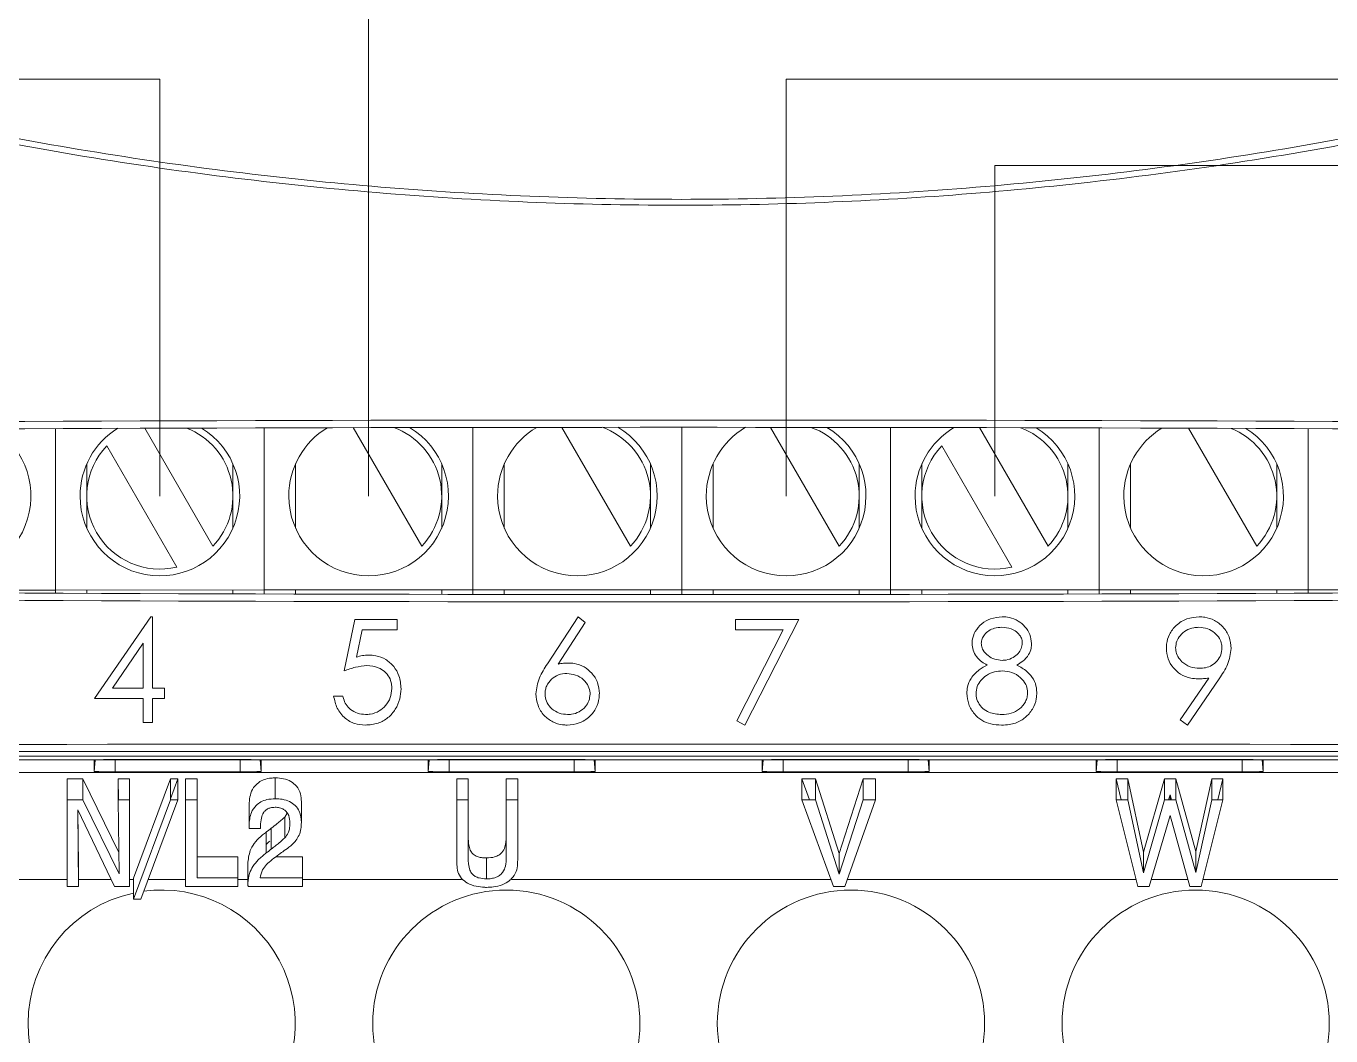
# Model space of a CAD drawing. Header units: millimetres. Extents: x 32696 to 36207, y 16706 to 17911.
# Drawn here: x 35826.3 to 35901.9, y 17372.9 to 17431.5 of the extents above; entities that cross this region are included whole.
import ezdxf

# ---------------------------------------------------------------- set-up
doc = ezdxf.new("R2010")
doc.units = ezdxf.units.MM
doc.header["$LTSCALE"] = 0.1
doc.layers.get('0').update_dxf_attribs({"lineweight": 20})
for name, color, linetype, lineweight in [('ALIMENTAÇÃO', 1, 'Continuous', 25), ('ANALOG', 6, 'Continuous', 25), ('COMANDOS', 5, 'Continuous', 25), ('POTENCIA', 2, 'Continuous', 25)]:
    doc.layers.add(name, color=color, linetype=linetype, lineweight=lineweight)

# ---------------------------------------------------------------- blocks, each defined once
blk = doc.blocks.new('CFW-10')
at = {"lineweight": 9}
for p, q in [((37274.565, 17419.937), (37274.565, 17418.003)), ((37275.634, 17419.941), (37276.451, 17418.527)), ((37277.065, 17419.946), (37277.065, 17418.004)), ((37278.13, 17419.949), (37278.951, 17418.528)), ((37279.565, 17419.951), (37279.565, 17418.004)), ((37280.628, 17419.952), (37281.451, 17418.528)), ((37282.065, 17419.953), (37282.065, 17418.004)), ((37283.128, 17419.952), (37283.951, 17418.528)), ((37284.565, 17419.951), (37284.565, 17418.004)), ((37285.63, 17419.949), (37286.451, 17418.528)), ((37287.065, 17419.946), (37287.065, 17418.004)), ((37288.134, 17419.942), (37288.951, 17418.528)), ((37289.565, 17419.937), (37289.565, 17418.004)), ((37276.018, 17418.277), (37275.179, 17419.73)), ((37286.018, 17418.278), (37285.179, 17419.73)), ((37274.94, 17418.743), (37274.94, 17419.514)), ((37276.69, 17419.514), (37276.69, 17418.744)), ((37277.44, 17418.744), (37277.44, 17419.514)), ((37279.19, 17419.514), (37279.19, 17418.744)), ((37279.94, 17418.744), (37279.94, 17419.514)), ((37281.69, 17419.514), (37281.69, 17418.744)), ((37282.44, 17418.744), (37282.44, 17419.514)), ((37284.19, 17419.514), (37284.19, 17418.744)), ((37284.94, 17418.744), (37284.94, 17419.514)), ((37286.69, 17419.514), (37286.69, 17418.744)), ((37287.44, 17418.744), (37287.44, 17419.514)), ((37289.19, 17419.515), (37289.19, 17418.744)), ((37274.565, 17418.003), (37272.065, 17418.003)), ((37277.065, 17418.004), (37274.565, 17418.003)), ((37274.565, 17417.964), (37274.565, 17418.003)), ((37274.94, 17417.963), (37274.94, 17418.003)), ((37276.69, 17418.004), (37276.69, 17417.957)), ((37279.565, 17418.004), (37277.065, 17418.004)), ((37277.065, 17417.956), (37277.065, 17418.004)), ((37277.44, 17417.955), (37277.44, 17418.004)), ((37279.19, 17418.004), (37279.19, 17417.951)), ((37279.565, 17417.951), (37279.565, 17418.004)), ((37282.065, 17418.004), (37279.565, 17418.004)), ((37279.94, 17417.95), (37279.94, 17418.004)), ((37281.69, 17418.004), (37281.69, 17417.949)), ((37282.065, 17417.949), (37282.065, 17418.004)), ((37284.565, 17418.004), (37282.065, 17418.004)), ((37282.44, 17417.949), (37282.44, 17418.004)), ((37284.19, 17418.004), (37284.19, 17417.95)), ((37284.565, 17417.951), (37284.565, 17418.004)), ((37287.065, 17418.004), (37284.565, 17418.004)), ((37284.94, 17417.951), (37284.94, 17418.004)), ((37286.69, 17418.004), (37286.69, 17417.955)), ((37287.065, 17417.956), (37287.065, 17418.004)), ((37289.565, 17418.004), (37287.065, 17418.004)), ((37287.44, 17417.957), (37287.44, 17418.004)), ((37289.19, 17418.004), (37289.19, 17417.963)), ((37292.065, 17418.005), (37289.565, 17418.004)), ((37289.565, 17417.965), (37289.565, 17418.004)), ((37275.705, 17417.682), (37275.031, 17416.701)), ((37275.727, 17417.682), (37275.705, 17417.682)), ((37275.705, 17417.682), (37275.727, 17417.682)), ((37275.727, 17416.827), (37275.727, 17417.682)), ((37280.824, 17417.682), (37280.456, 17417.119)), ((37280.91, 17417.615), (37280.824, 17417.682)), ((37278.149, 17417.651), (37278.023, 17417.033)), ((37278.656, 17417.651), (37278.149, 17417.651)), ((37278.169, 17417.199), (37278.236, 17417.524)), ((37278.236, 17417.524), (37278.656, 17417.524)), ((37278.656, 17417.524), (37278.656, 17417.651)), ((37280.583, 17417.116), (37280.91, 17417.615)), ((37283.468, 17417.651), (37282.708, 17417.651)), ((37282.708, 17417.651), (37282.708, 17417.524)), ((37282.708, 17417.524), (37283.28, 17417.524)), ((37283.28, 17417.524), (37282.723, 17416.437)), ((37282.819, 17416.384), (37283.468, 17417.651)), ((37275.248, 17416.827), (37275.616, 17417.364)), ((37275.616, 17417.364), (37275.616, 17416.827)), ((37288.377, 17416.948), (37288.033, 17416.446)), ((37288.122, 17416.384), (37288.502, 17416.94)), ((37275.616, 17416.827), (37275.248, 17416.827)), ((37275.87, 17416.827), (37275.727, 17416.827)), ((37275.87, 17416.701), (37275.87, 17416.827)), ((37275.031, 17416.701), (37275.616, 17416.701)), ((37275.616, 17416.701), (37275.616, 17416.416)), ((37275.727, 17416.416), (37275.727, 17416.701)), ((37275.727, 17416.701), (37275.87, 17416.701)), ((37278.007, 17416.732), (37277.896, 17416.732)), ((37282.723, 17416.437), (37282.819, 17416.384)), ((37288.033, 17416.446), (37288.122, 17416.384)), ((37275.616, 17416.416), (37275.727, 17416.416)), ((37296.528, 17416.067), (37267.528, 17416.067)), ((37267.528, 17416.013), (37296.528, 17416.013)), ((37275.028, 17415.966), (37275.028, 17415.829)), ((37275.039, 17415.965), (37275.028, 17415.829)), ((37276.778, 17415.971), (37275.278, 17415.971)), ((37275.278, 17415.971), (37275.278, 17415.824)), ((37276.778, 17415.971), (37276.778, 17415.824)), ((37277.016, 17415.967), (37277.028, 17415.829)), ((37277.028, 17415.829), (37277.028, 17415.966)), ((37279.028, 17415.966), (37279.028, 17415.829)), ((37279.039, 17415.965), (37279.028, 17415.829)), ((37280.778, 17415.971), (37279.278, 17415.971)), ((37279.278, 17415.971), (37279.278, 17415.824)), ((37280.778, 17415.971), (37280.778, 17415.824)), ((37281.016, 17415.967), (37281.028, 17415.829)), ((37281.028, 17415.829), (37281.028, 17415.966)), ((37283.028, 17415.966), (37283.028, 17415.829)), ((37283.039, 17415.965), (37283.028, 17415.829)), ((37284.778, 17415.971), (37283.278, 17415.971)), ((37283.278, 17415.971), (37283.278, 17415.824)), ((37284.778, 17415.971), (37284.778, 17415.824)), ((37285.016, 17415.967), (37285.028, 17415.829)), ((37285.028, 17415.829), (37285.028, 17415.966)), ((37287.028, 17415.966), (37287.028, 17415.829)), ((37287.039, 17415.965), (37287.028, 17415.829)), ((37288.778, 17415.971), (37287.278, 17415.971)), ((37287.278, 17415.971), (37287.278, 17415.824)), ((37288.778, 17415.971), (37288.778, 17415.824)), ((37289.016, 17415.967), (37289.028, 17415.829)), ((37289.028, 17415.829), (37289.028, 17415.966)), ((37264.213, 17415.816), (37299.842, 17415.816)), ((37275.278, 17415.824), (37276.778, 17415.824)), ((37279.278, 17415.824), (37280.778, 17415.824)), ((37283.278, 17415.824), (37284.778, 17415.824)), ((37287.278, 17415.824), (37288.778, 17415.824)), ((37274.705, 17415.739), (37274.894, 17415.739)), ((37274.705, 17415.489), (37274.705, 17415.739)), ((37274.894, 17415.739), (37275.324, 17414.858)), ((37274.894, 17415.489), (37274.894, 17415.739)), ((37275.319, 17415.489), (37275.315, 17415.739)), ((37275.315, 17415.739), (37275.452, 17415.739)), ((37275.315, 17415.489), (37275.315, 17415.739)), ((37275.452, 17415.489), (37275.452, 17415.739)), ((37275.498, 17414.549), (37275.941, 17415.739)), ((37276.031, 17415.739), (37275.941, 17415.499)), ((37275.941, 17415.739), (37276.031, 17415.739)), ((37275.941, 17415.489), (37275.941, 17415.739)), ((37276.031, 17415.489), (37276.031, 17415.739)), ((37276.123, 17415.739), (37276.26, 17415.739)), ((37276.123, 17415.489), (37276.123, 17415.739)), ((37276.26, 17415.489), (37276.26, 17415.739)), ((37277.197, 17415.502), (37277.197, 17415.752)), ((37279.37, 17415.739), (37279.507, 17415.739)), ((37279.37, 17415.489), (37279.37, 17415.739)), ((37279.507, 17415.489), (37279.507, 17415.739)), ((37279.964, 17415.739), (37280.101, 17415.739)), ((37279.964, 17415.489), (37279.964, 17415.739)), ((37280.101, 17415.489), (37280.101, 17415.739)), ((37283.593, 17415.489), (37283.501, 17415.739)), ((37283.501, 17415.739), (37283.667, 17415.739)), ((37283.501, 17415.489), (37283.501, 17415.739)), ((37283.667, 17415.739), (37283.95, 17414.846)), ((37283.667, 17415.489), (37283.667, 17415.739)), ((37283.95, 17414.846), (37284.237, 17415.739)), ((37284.237, 17415.739), (37284.385, 17415.739)), ((37284.237, 17415.489), (37284.237, 17415.739)), ((37284.385, 17415.489), (37284.385, 17415.739)), ((37287.328, 17415.489), (37287.266, 17415.739)), ((37287.266, 17415.739), (37287.408, 17415.739)), ((37287.266, 17415.489), (37287.266, 17415.739)), ((37287.408, 17415.739), (37287.593, 17414.863)), ((37287.408, 17415.489), (37287.408, 17415.739)), ((37287.593, 17414.863), (37287.845, 17415.739)), ((37287.845, 17415.739), (37287.982, 17415.739)), ((37287.845, 17415.489), (37287.845, 17415.739)), ((37287.982, 17415.739), (37288.222, 17414.869)), ((37287.982, 17415.489), (37287.982, 17415.739)), ((37288.222, 17414.869), (37288.413, 17415.739)), ((37288.413, 17415.739), (37288.546, 17415.739)), ((37288.413, 17415.489), (37288.413, 17415.739)), ((37288.546, 17415.739), (37288.484, 17415.489)), ((37288.546, 17415.489), (37288.546, 17415.739)), ((37274.894, 17415.489), (37274.705, 17415.489)), ((37274.705, 17415.489), (37274.705, 17414.452)), ((37275.328, 17414.6), (37274.894, 17415.489)), ((37275.315, 17415.489), (37275.328, 17414.6)), ((37275.452, 17415.489), (37275.315, 17415.489)), ((37275.452, 17414.452), (37275.452, 17415.489)), ((37275.941, 17415.489), (37275.498, 17414.299)), ((37275.586, 17414.299), (37276.031, 17415.489)), ((37276.031, 17415.489), (37275.941, 17415.489)), ((37276.123, 17415.489), (37276.123, 17414.452)), ((37276.26, 17415.489), (37276.123, 17415.489)), ((37276.26, 17414.555), (37276.26, 17415.489)), ((37279.507, 17415.489), (37279.37, 17415.489)), ((37279.37, 17415.489), (37279.37, 17414.819)), ((37279.507, 17414.799), (37279.507, 17415.489)), ((37279.964, 17415.489), (37279.964, 17414.799)), ((37280.101, 17415.489), (37279.964, 17415.489)), ((37280.101, 17414.819), (37280.101, 17415.489)), ((37283.501, 17415.489), (37283.882, 17414.452)), ((37283.667, 17415.489), (37283.501, 17415.489)), ((37283.95, 17414.596), (37283.667, 17415.489)), ((37284.237, 17415.489), (37283.95, 17414.596)), ((37284.019, 17414.452), (37284.385, 17415.489)), ((37284.385, 17415.489), (37284.237, 17415.489)), ((37287.266, 17415.489), (37287.525, 17414.452)), ((37287.408, 17415.489), (37287.266, 17415.489)), ((37287.593, 17414.613), (37287.408, 17415.489)), ((37287.845, 17415.489), (37287.593, 17414.613)), ((37287.982, 17415.489), (37287.845, 17415.489)), ((37287.912, 17415.549), (37287.895, 17415.489)), ((37287.929, 17415.489), (37287.912, 17415.549)), ((37287.912, 17415.489), (37287.912, 17415.549)), ((37288.222, 17414.619), (37287.982, 17415.489)), ((37288.413, 17415.489), (37288.222, 17414.619)), ((37288.287, 17414.452), (37288.546, 17415.489)), ((37288.546, 17415.489), (37288.413, 17415.489)), ((37274.842, 17414.452), (37274.831, 17415.368)), ((37274.831, 17415.368), (37275.271, 17414.452)), ((37274.834, 17415.361), (37274.842, 17414.702)), ((37276.883, 17415.181), (37276.883, 17415.431)), ((37277.51, 17415.217), (37277.51, 17415.467)), ((37277.31, 17415.282), (37277.341, 17415.329)), ((37277.31, 17415.032), (37277.31, 17415.282)), ((37287.662, 17414.452), (37287.912, 17415.299)), ((37287.912, 17415.299), (37288.15, 17414.452)), ((37276.885, 17415.144), (37277.022, 17415.144)), ((37277.09, 17414.852), (37277.09, 17415.102)), ((37277.148, 17414.898), (37277.148, 17415.148)), ((37287.593, 17414.613), (37287.593, 17414.863)), ((37288.222, 17414.619), (37288.222, 17414.869)), ((37276.26, 17414.805), (37276.748, 17414.805)), ((37276.748, 17414.555), (37276.748, 17414.805)), ((37276.87, 17414.491), (37276.87, 17414.741)), ((37277.202, 17414.805), (37277.525, 17414.805)), ((37277.525, 17414.555), (37277.525, 17414.805)), ((37279.727, 17414.542), (37279.727, 17414.792)), ((37283.95, 17414.596), (37283.95, 17414.846)), ((37274.842, 17414.452), (37274.842, 17414.702)), ((37275.498, 17414.299), (37275.498, 17414.549)), ((37276.748, 17414.555), (37276.26, 17414.555)), ((37276.748, 17414.452), (37276.748, 17414.555)), ((37277.525, 17414.555), (37277.015, 17414.555)), ((37277.525, 17414.452), (37277.525, 17414.555)), ((37274.705, 17414.534), (37273.059, 17414.534)), ((37274.705, 17414.452), (37274.842, 17414.452)), ((37275.232, 17414.534), (37274.842, 17414.534)), ((37275.271, 17414.452), (37275.452, 17414.452)), ((37275.498, 17414.534), (37275.452, 17414.534)), ((37276.123, 17414.534), (37275.674, 17414.534)), ((37276.123, 17414.452), (37276.748, 17414.452)), ((37276.87, 17414.534), (37276.748, 17414.534)), ((37276.872, 17414.452), (37277.525, 17414.452)), ((37279.426, 17414.534), (37277.525, 17414.534)), ((37283.852, 17414.534), (37280.026, 17414.534)), ((37283.882, 17414.452), (37284.019, 17414.452)), ((37287.505, 17414.534), (37284.048, 17414.534)), ((37287.525, 17414.452), (37287.662, 17414.452)), ((37288.127, 17414.534), (37287.687, 17414.534)), ((37288.15, 17414.452), (37288.287, 17414.452)), ((37291.534, 17414.534), (37288.308, 17414.534)), ((37275.498, 17414.299), (37275.586, 17414.299))]:
    blk.add_line(p, q, dxfattribs=at)
for centre in [(37279.964, 17412.808), (37284.091, 17412.808), (37288.219, 17412.808)]:
    blk.add_circle(centre, 1.6, dxfattribs=at)
for centre, radius, start, end in [((37273.315, 17419.128), 0.956, 180.0039, 57.4396), ((37275.815, 17419.129), 0.956, 180.0039, 58.5034), ((37275.815, 17419.129), 0.956, 121.8915, 180.0039), ((37275.815, 17419.129), 0.875, 316.6055, 68.5815), ((37278.315, 17419.129), 0.956, 180.0039, 59.1979), ((37278.315, 17419.129), 0.956, 121.0379, 180.0039), ((37278.315, 17419.129), 0.875, 316.6055, 69.728), ((37280.815, 17419.129), 0.956, 180.0039, 59.4988), ((37280.815, 17419.129), 0.956, 120.5782, 180.0039), ((37280.815, 17419.129), 0.875, 316.6055, 70.267), ((37283.315, 17419.129), 0.956, 120.5251, 180.0039), ((37283.315, 17419.129), 0.956, 180.0039, 59.3931), ((37283.315, 17419.129), 0.875, 316.6055, 70.1444), ((37285.815, 17419.129), 0.956, 120.8778, 180.0039), ((37285.815, 17419.129), 0.956, 180.0039, 58.8816), ((37285.815, 17419.129), 0.875, 316.6055, 69.3642), ((37288.315, 17419.129), 0.956, 121.6215, 180.0039), ((37288.315, 17419.129), 0.956, 180.0039, 57.9789), ((37288.315, 17419.129), 0.875, 316.6055, 67.9865), ((37275.815, 17419.129), 0.875, 136.6055, 283.4024), ((37285.815, 17419.129), 0.875, 136.6055, 283.4024), ((37275.836, 17412.808), 1.6, 180, 97.7337), ((37275.836, 17412.808), 1.6, 102.2085, 180)]:
    blk.add_arc(centre, radius, start, end, dxfattribs=at)
for centre, major_axis, ratio, start_param, end_param in [((37282.028, 17406.135), (158.934, 0), 0.087489, 1.477982, 1.663611), ((37282.028, 17406.135), (157.934, 0), 0.087489, 1.477392, 1.6642), ((37282.028, 17431.766), (157.934, 0), 0.087489, 4.618985, 4.805793), ((37282.028, 17431.766), (158.934, 0), 0.087489, 4.619575, 4.805203), ((37282.028, 17412.828), (158.934, 0), 0.020947, 1.472384, 1.669208)]:
    blk.add_ellipse(centre, major_axis=major_axis, ratio=ratio, start_param=start_param, end_param=end_param, dxfattribs=at)
for points, knots in [([(37263.093, 17426.959), (37263.859, 17426.615), (37265.394, 17425.926), (37267.769, 17425.049), (37270.199, 17424.293), (37272.987, 17423.599), (37276.15, 17423.037), (37279.703, 17422.698), (37283.316, 17422.652), (37286.938, 17422.91), (37290.525, 17423.466), (37294.065, 17424.321), (37297.57, 17425.454), (37299.828, 17426.447), (37300.962, 17426.945)], [0, 0, 0, 0, 0.064569, 0.129452, 0.194335, 0.259814, 0.349674, 0.440157, 0.532637, 0.625816, 0.717712, 0.810266, 0.904809, 1, 1, 1, 1]), ([(37300.996, 17426.879), (37299.9, 17426.396), (37297.699, 17425.428), (37294.234, 17424.294), (37290.65, 17423.415), (37287.033, 17422.849), (37283.432, 17422.588), (37279.856, 17422.619), (37276.252, 17422.948), (37273.023, 17423.516), (37270.201, 17424.218), (37267.777, 17424.969), (37265.387, 17425.848), (37263.837, 17426.543), (37263.059, 17426.892)], [0, 0, 0, 0, 0.091973, 0.184528, 0.279001, 0.374178, 0.464028, 0.554516, 0.647012, 0.740193, 0.804853, 0.869514, 0.93452, 1, 1, 1, 1]), ([(37285.903, 17417.682), (37285.856, 17417.678), (37285.768, 17417.669), (37285.654, 17417.603), (37285.577, 17417.512), (37285.544, 17417.426), (37285.542, 17417.377), (37285.542, 17417.365)], [0, 0, 0, 0, 0.267745, 0.495752, 0.724727, 0.931976, 1, 1, 1, 1]), ([(37286.254, 17417.362), (37286.25, 17417.399), (37286.241, 17417.472), (37286.18, 17417.567), (37286.094, 17417.637), (37285.998, 17417.677), (37285.932, 17417.681), (37285.903, 17417.682)], [0, 0, 0, 0, 0.209138, 0.419065, 0.622409, 0.836518, 1, 1, 1, 1]), ([(37288.262, 17417.682), (37288.212, 17417.677), (37288.112, 17417.667), (37287.984, 17417.588), (37287.901, 17417.478), (37287.871, 17417.378), (37287.869, 17417.321), (37287.869, 17417.304)], [0, 0, 0, 0, 0.245844, 0.493238, 0.719475, 0.914931, 1, 1, 1, 1]), ([(37288.644, 17417.303), (37288.639, 17417.35), (37288.629, 17417.443), (37288.554, 17417.563), (37288.449, 17417.644), (37288.346, 17417.678), (37288.284, 17417.681), (37288.262, 17417.682)], [0, 0, 0, 0, 0.233866, 0.469104, 0.685757, 0.889611, 1, 1, 1, 1]), ([(37285.652, 17417.364), (37285.654, 17417.382), (37285.658, 17417.419), (37285.69, 17417.473), (37285.742, 17417.518), (37285.814, 17417.55), (37285.868, 17417.554), (37285.897, 17417.556)], [0, 0, 0, 0, 0.160165, 0.321071, 0.533533, 0.744196, 1, 1, 1, 1]), ([(37285.897, 17417.556), (37285.936, 17417.553), (37285.999, 17417.549), (37286.076, 17417.506), (37286.119, 17417.455), (37286.141, 17417.406), (37286.142, 17417.377), (37286.143, 17417.366)], [0, 0, 0, 0, 0.333155, 0.540986, 0.748527, 0.902455, 1, 1, 1, 1]), ([(37287.979, 17417.31), (37287.982, 17417.337), (37287.987, 17417.39), (37288.033, 17417.463), (37288.103, 17417.522), (37288.184, 17417.552), (37288.236, 17417.555), (37288.256, 17417.556)], [0, 0, 0, 0, 0.191677, 0.384527, 0.618638, 0.851664, 1, 1, 1, 1]), ([(37288.256, 17417.556), (37288.293, 17417.552), (37288.361, 17417.546), (37288.447, 17417.495), (37288.505, 17417.43), (37288.531, 17417.363), (37288.533, 17417.325), (37288.533, 17417.31)], [0, 0, 0, 0, 0.265902, 0.492926, 0.719908, 0.89343, 1, 1, 1, 1]), ([(37285.542, 17417.365), (37285.544, 17417.337), (37285.55, 17417.28), (37285.593, 17417.202), (37285.653, 17417.142), (37285.701, 17417.116), (37285.722, 17417.104)], [0, 0, 0, 0, 0.254183, 0.509466, 0.783216, 1, 1, 1, 1]), ([(37285.902, 17417.16), (37285.872, 17417.162), (37285.811, 17417.168), (37285.732, 17417.213), (37285.677, 17417.271), (37285.654, 17417.326), (37285.653, 17417.355), (37285.652, 17417.364)], [0, 0, 0, 0, 0.254137, 0.509895, 0.758709, 0.922734, 1, 1, 1, 1]), ([(37286.143, 17417.366), (37286.14, 17417.344), (37286.134, 17417.299), (37286.094, 17417.238), (37286.032, 17417.189), (37285.963, 17417.163), (37285.917, 17417.161), (37285.902, 17417.16)], [0, 0, 0, 0, 0.19316, 0.385939, 0.604874, 0.865798, 1, 1, 1, 1]), ([(37286.079, 17417.104), (37286.102, 17417.118), (37286.157, 17417.15), (37286.219, 17417.219), (37286.251, 17417.296), (37286.253, 17417.343), (37286.254, 17417.362)], [0, 0, 0, 0, 0.252638, 0.575388, 0.827124, 1, 1, 1, 1]), ([(37278.315, 17417.223), (37278.302, 17417.223), (37278.278, 17417.222), (37278.229, 17417.215), (37278.193, 17417.206), (37278.169, 17417.199)], [0, 0, 0, 0, 0.25044, 0.501075, 1, 1, 1, 1]), ([(37278.703, 17416.819), (37278.699, 17416.872), (37278.691, 17416.968), (37278.62, 17417.09), (37278.524, 17417.176), (37278.415, 17417.218), (37278.343, 17417.222), (37278.315, 17417.223)], [0, 0, 0, 0, 0.250907, 0.454492, 0.658053, 0.862826, 1, 1, 1, 1]), ([(37287.869, 17417.304), (37287.872, 17417.262), (37287.879, 17417.176), (37287.946, 17417.07), (37288.04, 17416.987), (37288.145, 17416.944), (37288.218, 17416.94), (37288.247, 17416.938)], [0, 0, 0, 0, 0.215863, 0.433995, 0.6259, 0.853409, 1, 1, 1, 1]), ([(37288.267, 17417.065), (37288.229, 17417.068), (37288.151, 17417.075), (37288.061, 17417.132), (37288.002, 17417.202), (37287.981, 17417.263), (37287.98, 17417.3), (37287.979, 17417.31)], [0, 0, 0, 0, 0.274804, 0.552347, 0.73746, 0.923843, 1, 1, 1, 1]), ([(37288.533, 17417.31), (37288.531, 17417.282), (37288.526, 17417.225), (37288.48, 17417.152), (37288.416, 17417.097), (37288.342, 17417.069), (37288.291, 17417.066), (37288.267, 17417.065)], [0, 0, 0, 0, 0.209552, 0.420703, 0.620902, 0.825525, 1, 1, 1, 1]), ([(37288.502, 17416.94), (37288.52, 17416.968), (37288.556, 17417.023), (37288.62, 17417.139), (37288.635, 17417.237), (37288.644, 17417.303)], [0, 0, 0, 0, 0.251527, 0.503256, 1, 1, 1, 1]), ([(37278.023, 17417.033), (37278.044, 17417.042), (37278.088, 17417.058), (37278.178, 17417.086), (37278.248, 17417.092), (37278.295, 17417.097)], [0, 0, 0, 0, 0.250542, 0.501123, 1, 1, 1, 1]), ([(37278.295, 17417.097), (37278.342, 17417.093), (37278.418, 17417.086), (37278.51, 17417.029), (37278.566, 17416.96), (37278.59, 17416.887), (37278.592, 17416.841), (37278.592, 17416.824)], [0, 0, 0, 0, 0.3072, 0.502442, 0.697705, 0.887169, 1, 1, 1, 1]), ([(37280.456, 17417.119), (37280.438, 17417.091), (37280.403, 17417.036), (37280.341, 17416.922), (37280.327, 17416.825), (37280.318, 17416.76)], [0, 0, 0, 0, 0.251463, 0.503201, 1, 1, 1, 1]), ([(37280.711, 17417.128), (37280.701, 17417.128), (37280.679, 17417.127), (37280.636, 17417.125), (37280.605, 17417.12), (37280.583, 17417.116)], [0, 0, 0, 0, 0.250242, 0.50067, 1, 1, 1, 1]), ([(37281.078, 17416.762), (37281.074, 17416.807), (37281.066, 17416.896), (37280.995, 17417.007), (37280.897, 17417.088), (37280.798, 17417.124), (37280.734, 17417.127), (37280.711, 17417.128)], [0, 0, 0, 0, 0.229673, 0.461459, 0.665841, 0.882918, 1, 1, 1, 1]), ([(37285.722, 17417.104), (37285.69, 17417.086), (37285.616, 17417.045), (37285.528, 17416.958), (37285.484, 17416.854), (37285.48, 17416.791), (37285.478, 17416.765)], [0, 0, 0, 0, 0.251848, 0.573802, 0.824456, 1, 1, 1, 1]), ([(37286.317, 17416.775), (37286.314, 17416.812), (37286.308, 17416.885), (37286.245, 17416.991), (37286.161, 17417.059), (37286.1, 17417.092), (37286.079, 17417.104)], [0, 0, 0, 0, 0.253563, 0.508989, 0.832068, 1, 1, 1, 1]), ([(37280.429, 17416.756), (37280.429, 17416.772), (37280.43, 17416.789), (37280.436, 17416.822), (37280.441, 17416.838), (37280.461, 17416.884), (37280.481, 17416.911), (37280.529, 17416.957), (37280.558, 17416.975), (37280.621, 17416.997), (37280.655, 17417.001), (37280.688, 17417.002)], [0, 0, 0, 0, 0.125, 0.125, 0.25, 0.25, 0.5, 0.5, 0.75, 0.75, 1, 1, 1, 1]), ([(37280.688, 17417.002), (37280.724, 17416.998), (37280.797, 17416.992), (37280.889, 17416.934), (37280.95, 17416.858), (37280.966, 17416.793), (37280.967, 17416.761), (37280.967, 17416.756)], [0, 0, 0, 0, 0.263053, 0.528957, 0.761278, 0.963139, 1, 1, 1, 1]), ([(37285.589, 17416.762), (37285.592, 17416.79), (37285.598, 17416.848), (37285.646, 17416.923), (37285.716, 17416.986), (37285.806, 17417.027), (37285.873, 17417.031), (37285.904, 17417.033)], [0, 0, 0, 0, 0.186103, 0.372997, 0.565924, 0.79695, 1, 1, 1, 1]), ([(37285.904, 17417.033), (37285.944, 17417.03), (37286.022, 17417.023), (37286.12, 17416.96), (37286.186, 17416.882), (37286.205, 17416.814), (37286.206, 17416.78), (37286.206, 17416.773)], [0, 0, 0, 0, 0.264802, 0.531742, 0.770582, 0.951081, 1, 1, 1, 1]), ([(37288.247, 17416.938), (37288.258, 17416.938), (37288.279, 17416.939), (37288.323, 17416.941), (37288.355, 17416.945), (37288.377, 17416.948)], [0, 0, 0, 0, 0.25008, 0.500179, 1, 1, 1, 1]), ([(37278.273, 17416.384), (37278.326, 17416.388), (37278.424, 17416.396), (37278.552, 17416.468), (37278.64, 17416.571), (37278.694, 17416.693), (37278.7, 17416.778), (37278.703, 17416.819)], [0, 0, 0, 0, 0.23182, 0.428455, 0.625416, 0.820072, 1, 1, 1, 1]), ([(37278.592, 17416.824), (37278.589, 17416.787), (37278.583, 17416.711), (37278.524, 17416.617), (37278.44, 17416.547), (37278.354, 17416.514), (37278.298, 17416.512), (37278.279, 17416.511)], [0, 0, 0, 0, 0.226137, 0.454571, 0.654707, 0.885962, 1, 1, 1, 1]), ([(37280.318, 17416.76), (37280.323, 17416.713), (37280.333, 17416.618), (37280.409, 17416.497), (37280.516, 17416.419), (37280.615, 17416.387), (37280.673, 17416.385), (37280.692, 17416.384)], [0, 0, 0, 0, 0.24105, 0.483589, 0.700992, 0.906632, 1, 1, 1, 1]), ([(37280.698, 17416.511), (37280.664, 17416.514), (37280.595, 17416.52), (37280.509, 17416.574), (37280.45, 17416.646), (37280.43, 17416.711), (37280.429, 17416.747), (37280.429, 17416.756)], [0, 0, 0, 0, 0.252, 0.506744, 0.73194, 0.933872, 1, 1, 1, 1]), ([(37280.692, 17416.384), (37280.741, 17416.389), (37280.839, 17416.4), (37280.964, 17416.478), (37281.045, 17416.586), (37281.075, 17416.687), (37281.077, 17416.745), (37281.078, 17416.762)], [0, 0, 0, 0, 0.24378, 0.489201, 0.709351, 0.911207, 1, 1, 1, 1]), ([(37280.967, 17416.756), (37280.964, 17416.729), (37280.959, 17416.674), (37280.911, 17416.599), (37280.839, 17416.54), (37280.761, 17416.513), (37280.713, 17416.511), (37280.698, 17416.511)], [0, 0, 0, 0, 0.199958, 0.401082, 0.647006, 0.883436, 1, 1, 1, 1]), ([(37285.478, 17416.765), (37285.483, 17416.721), (37285.493, 17416.631), (37285.563, 17416.519), (37285.655, 17416.435), (37285.77, 17416.391), (37285.853, 17416.386), (37285.896, 17416.384)], [0, 0, 0, 0, 0.211743, 0.424009, 0.609229, 0.794688, 1, 1, 1, 1]), ([(37285.897, 17416.511), (37285.845, 17416.515), (37285.763, 17416.523), (37285.667, 17416.581), (37285.614, 17416.649), (37285.591, 17416.714), (37285.59, 17416.751), (37285.589, 17416.762)], [0, 0, 0, 0, 0.352097, 0.548081, 0.745132, 0.929442, 1, 1, 1, 1]), ([(37286.206, 17416.773), (37286.206, 17416.754), (37286.205, 17416.736), (37286.196, 17416.699), (37286.189, 17416.681), (37286.163, 17416.631), (37286.138, 17416.602), (37286.08, 17416.554), (37286.046, 17416.536), (37285.973, 17416.515), (37285.935, 17416.512), (37285.897, 17416.511)], [0, 0, 0, 0, 0.125, 0.125, 0.25, 0.25, 0.5, 0.5, 0.75, 0.75, 1, 1, 1, 1]), ([(37286.224, 17416.52), (37286.238, 17416.538), (37286.279, 17416.592), (37286.312, 17416.681), (37286.316, 17416.75), (37286.317, 17416.775)], [0, 0, 0, 0, 0.251836, 0.727928, 1, 1, 1, 1]), ([(37277.896, 17416.732), (37277.907, 17416.682), (37277.929, 17416.582), (37278.024, 17416.465), (37278.145, 17416.394), (37278.231, 17416.387), (37278.273, 17416.384)], [0, 0, 0, 0, 0.271169, 0.545147, 0.778269, 1, 1, 1, 1]), ([(37278.279, 17416.511), (37278.247, 17416.514), (37278.182, 17416.52), (37278.1, 17416.565), (37278.042, 17416.628), (37278.017, 17416.686), (37278.009, 17416.722), (37278.007, 17416.732)], [0, 0, 0, 0, 0.253899, 0.508751, 0.712349, 0.91562, 1, 1, 1, 1]), ([(37285.896, 17416.384), (37285.927, 17416.385), (37286.006, 17416.389), (37286.127, 17416.426), (37286.193, 17416.49), (37286.224, 17416.52)], [0, 0, 0, 0, 0.252067, 0.653929, 1, 1, 1, 1]), ([(37275.278, 17415.971), (37275.249, 17415.971), (37275.193, 17415.971), (37275.118, 17415.97), (37275.062, 17415.968), (37275.032, 17415.967), (37275.029, 17415.966), (37275.028, 17415.966)], [0, 0, 0, 0, 0.215969, 0.429755, 0.647525, 0.858193, 1, 1, 1, 1]), ([(37277.028, 17415.966), (37277.025, 17415.966), (37277.019, 17415.967), (37276.976, 17415.969), (37276.912, 17415.97), (37276.842, 17415.971), (37276.796, 17415.971), (37276.778, 17415.971)], [0, 0, 0, 0, 0.215767, 0.429417, 0.64709, 0.857766, 1, 1, 1, 1]), ([(37279.278, 17415.971), (37279.249, 17415.971), (37279.193, 17415.971), (37279.118, 17415.97), (37279.062, 17415.968), (37279.032, 17415.967), (37279.029, 17415.966), (37279.028, 17415.966)], [0, 0, 0, 0, 0.215984, 0.429717, 0.647501, 0.858183, 1, 1, 1, 1]), ([(37281.028, 17415.966), (37281.025, 17415.966), (37281.019, 17415.967), (37280.976, 17415.969), (37280.912, 17415.97), (37280.842, 17415.971), (37280.796, 17415.971), (37280.778, 17415.971)], [0, 0, 0, 0, 0.215793, 0.429457, 0.647143, 0.857833, 1, 1, 1, 1]), ([(37283.278, 17415.971), (37283.249, 17415.971), (37283.193, 17415.971), (37283.118, 17415.97), (37283.062, 17415.968), (37283.032, 17415.967), (37283.029, 17415.966), (37283.028, 17415.966)], [0, 0, 0, 0, 0.215971, 0.429759, 0.64753, 0.8582, 1, 1, 1, 1]), ([(37285.028, 17415.966), (37285.025, 17415.966), (37285.019, 17415.967), (37284.976, 17415.969), (37284.912, 17415.97), (37284.842, 17415.971), (37284.796, 17415.971), (37284.778, 17415.971)], [0, 0, 0, 0, 0.215783, 0.42945, 0.647139, 0.857831, 1, 1, 1, 1]), ([(37287.278, 17415.971), (37287.249, 17415.971), (37287.193, 17415.971), (37287.118, 17415.97), (37287.062, 17415.968), (37287.032, 17415.967), (37287.029, 17415.966), (37287.028, 17415.966)], [0, 0, 0, 0, 0.215969, 0.429755, 0.647525, 0.858193, 1, 1, 1, 1]), ([(37289.028, 17415.966), (37289.025, 17415.966), (37289.019, 17415.967), (37288.976, 17415.969), (37288.912, 17415.97), (37288.842, 17415.971), (37288.796, 17415.971), (37288.778, 17415.971)], [0, 0, 0, 0, 0.215783, 0.42945, 0.647139, 0.857831, 1, 1, 1, 1]), ([(37275.028, 17415.829), (37275.03, 17415.829), (37275.036, 17415.828), (37275.079, 17415.826), (37275.143, 17415.825), (37275.213, 17415.824), (37275.259, 17415.824), (37275.278, 17415.824)], [0, 0, 0, 0, 0.215767, 0.429417, 0.64709, 0.857766, 1, 1, 1, 1]), ([(37276.778, 17415.824), (37276.806, 17415.824), (37276.862, 17415.824), (37276.937, 17415.825), (37276.993, 17415.827), (37277.023, 17415.828), (37277.026, 17415.829), (37277.028, 17415.829)], [0, 0, 0, 0, 0.215969, 0.429755, 0.647525, 0.858194, 1, 1, 1, 1]), ([(37279.028, 17415.829), (37279.03, 17415.829), (37279.036, 17415.828), (37279.079, 17415.826), (37279.143, 17415.825), (37279.213, 17415.824), (37279.259, 17415.824), (37279.278, 17415.824)], [0, 0, 0, 0, 0.215783, 0.429449, 0.647139, 0.857831, 1, 1, 1, 1]), ([(37280.778, 17415.824), (37280.806, 17415.824), (37280.862, 17415.824), (37280.937, 17415.825), (37280.993, 17415.827), (37281.023, 17415.828), (37281.026, 17415.829), (37281.028, 17415.829)], [0, 0, 0, 0, 0.215969, 0.429755, 0.647525, 0.858194, 1, 1, 1, 1]), ([(37283.028, 17415.829), (37283.03, 17415.829), (37283.036, 17415.828), (37283.079, 17415.826), (37283.143, 17415.825), (37283.213, 17415.824), (37283.259, 17415.824), (37283.278, 17415.824)], [0, 0, 0, 0, 0.215783, 0.429449, 0.647139, 0.857831, 1, 1, 1, 1]), ([(37284.778, 17415.824), (37284.806, 17415.824), (37284.862, 17415.824), (37284.937, 17415.825), (37284.993, 17415.827), (37285.023, 17415.828), (37285.026, 17415.829), (37285.028, 17415.829)], [0, 0, 0, 0, 0.215975, 0.429768, 0.647544, 0.85819, 1, 1, 1, 1]), ([(37287.028, 17415.829), (37287.03, 17415.829), (37287.036, 17415.828), (37287.079, 17415.826), (37287.143, 17415.825), (37287.213, 17415.824), (37287.259, 17415.824), (37287.278, 17415.824)], [0, 0, 0, 0, 0.215788, 0.429409, 0.647147, 0.857761, 1, 1, 1, 1]), ([(37288.778, 17415.824), (37288.843, 17415.824), (37288.908, 17415.825), (37289.001, 17415.827), (37289.028, 17415.828), (37289.028, 17415.829)], [1.570855, 1.570855, 1.570855, 1.570855, 2.356194, 2.356194, 3.141593, 3.141593, 3.141593, 3.141593]), ([(37276.883, 17415.431), (37276.888, 17415.493), (37276.895, 17415.588), (37276.979, 17415.69), (37277.063, 17415.735), (37277.135, 17415.75), (37277.18, 17415.751), (37277.197, 17415.752)], [0, 0, 0, 0, 0.434183, 0.661684, 0.792815, 0.924213, 1, 1, 1, 1]), ([(37277.197, 17415.752), (37277.231, 17415.75), (37277.299, 17415.747), (37277.391, 17415.71), (37277.463, 17415.647), (37277.504, 17415.562), (37277.508, 17415.498), (37277.51, 17415.467)], [0, 0, 0, 0, 0.167447, 0.336825, 0.513037, 0.760569, 1, 1, 1, 1]), ([(37277.197, 17415.502), (37277.163, 17415.5), (37277.101, 17415.497), (37277.022, 17415.466), (37276.953, 17415.414), (37276.893, 17415.318), (37276.887, 17415.234), (37276.883, 17415.181)], [0, 0, 0, 0, 0.153888, 0.283055, 0.411755, 0.63085, 1, 1, 1, 1]), ([(37277.51, 17415.217), (37277.506, 17415.263), (37277.501, 17415.334), (37277.442, 17415.419), (37277.372, 17415.47), (37277.286, 17415.498), (37277.225, 17415.501), (37277.197, 17415.502)], [0, 0, 0, 0, 0.346889, 0.536937, 0.698875, 0.861923, 1, 1, 1, 1]), ([(37277.021, 17415.179), (37277.022, 17415.209), (37277.025, 17415.264), (37277.048, 17415.329), (37277.084, 17415.368), (37277.12, 17415.389), (37277.158, 17415.398), (37277.184, 17415.399), (37277.195, 17415.4)], [0, 0, 0, 0, 0.331561, 0.591689, 0.717143, 0.819247, 0.921397, 1, 1, 1, 1]), ([(37277.195, 17415.4), (37277.214, 17415.399), (37277.251, 17415.397), (37277.297, 17415.377), (37277.336, 17415.345), (37277.368, 17415.289), (37277.371, 17415.241), (37277.373, 17415.212)], [0, 0, 0, 0, 0.144914, 0.291689, 0.416745, 0.640486, 1, 1, 1, 1]), ([(37276.883, 17415.181), (37276.884, 17415.176), (37276.884, 17415.168), (37276.885, 17415.155), (37276.885, 17415.147), (37276.885, 17415.144)], [0, 0, 0, 0, 0.387032, 0.693411, 1, 1, 1, 1]), ([(37277.022, 17415.144), (37277.022, 17415.148), (37277.022, 17415.156), (37277.021, 17415.168), (37277.021, 17415.175), (37277.021, 17415.179)], [0, 0, 0, 0, 0.387175, 0.693484, 1, 1, 1, 1]), ([(37277.148, 17415.148), (37277.173, 17415.167), (37277.213, 17415.198), (37277.268, 17415.243), (37277.296, 17415.269), (37277.31, 17415.282)], [0, 0, 0, 0, 0.43347, 0.7165, 1, 1, 1, 1]), ([(37277.373, 17415.212), (37277.372, 17415.187), (37277.37, 17415.146), (37277.352, 17415.085), (37277.326, 17415.052), (37277.31, 17415.032)], [0, 0, 0, 0, 0.398098, 0.652717, 1, 1, 1, 1]), ([(37277.443, 17415), (37277.457, 17415.021), (37277.487, 17415.066), (37277.507, 17415.14), (37277.509, 17415.191), (37277.51, 17415.217)], [0, 0, 0, 0, 0.310097, 0.65125, 1, 1, 1, 1]), ([(37276.87, 17414.741), (37276.877, 17414.795), (37276.891, 17414.912), (37276.996, 17415.031), (37277.075, 17415.091), (37277.09, 17415.102)], [0, 0, 0, 0, 0.402801, 0.888305, 1, 1, 1, 1]), ([(37277.09, 17415.102), (37277.098, 17415.109), (37277.112, 17415.12), (37277.132, 17415.135), (37277.143, 17415.143), (37277.148, 17415.148)], [0, 0, 0, 0, 0.436727, 0.718379, 1, 1, 1, 1]), ([(37277.31, 17415.032), (37277.288, 17415.012), (37277.252, 17414.979), (37277.196, 17414.935), (37277.164, 17414.91), (37277.148, 17414.898)], [0, 0, 0, 0, 0.433824, 0.716882, 1, 1, 1, 1]), ([(37279.507, 17415.049), (37279.508, 17415.011), (37279.51, 17414.951), (37279.533, 17414.879), (37279.565, 17414.835), (37279.611, 17414.808), (37279.667, 17414.794), (37279.706, 17414.793), (37279.727, 17414.792)], [0, 0, 0, 0, 0.339284, 0.533295, 0.652957, 0.77384, 0.879229, 1, 1, 1, 1]), ([(37279.727, 17414.792), (37279.761, 17414.794), (37279.815, 17414.797), (37279.877, 17414.826), (37279.922, 17414.866), (37279.959, 17414.942), (37279.962, 17415.007), (37279.964, 17415.049)], [0, 0, 0, 0, 0.190009, 0.307823, 0.425201, 0.630642, 1, 1, 1, 1]), ([(37277.131, 17414.995), (37277.124, 17414.99), (37277.105, 17414.976), (37277.095, 17414.959), (37277.09, 17414.949)], [0, 0, 0, 0, 0.399849, 1, 1, 1, 1]), ([(37277.148, 17414.898), (37277.14, 17414.891), (37277.126, 17414.88), (37277.106, 17414.865), (37277.095, 17414.856), (37277.09, 17414.852)], [0, 0, 0, 0, 0.436605, 0.718198, 1, 1, 1, 1]), ([(37277.24, 17414.834), (37277.247, 17414.839), (37277.258, 17414.847), (37277.273, 17414.858), (37277.282, 17414.864), (37277.286, 17414.867)], [0, 0, 0, 0, 0.442206, 0.721152, 1, 1, 1, 1]), ([(37277.286, 17414.867), (37277.311, 17414.885), (37277.352, 17414.914), (37277.406, 17414.958), (37277.431, 17414.986), (37277.443, 17415)], [0, 0, 0, 0, 0.432909, 0.715135, 1, 1, 1, 1]), ([(37277.09, 17414.852), (37277.056, 17414.825), (37276.966, 17414.753), (37276.883, 17414.628), (37276.874, 17414.53), (37276.87, 17414.491)], [0, 0, 0, 0, 0.260329, 0.7036, 1, 1, 1, 1]), ([(37277.015, 17414.555), (37277.022, 17414.587), (37277.039, 17414.667), (37277.138, 17414.757), (37277.213, 17414.814), (37277.24, 17414.834)], [0, 0, 0, 0, 0.300963, 0.747953, 1, 1, 1, 1]), ([(37279.37, 17414.819), (37279.371, 17414.783), (37279.372, 17414.719), (37279.378, 17414.625), (37279.411, 17414.573), (37279.428, 17414.546)], [0, 0, 0, 0, 0.394124, 0.690968, 1, 1, 1, 1]), ([(37279.727, 17414.542), (37279.697, 17414.544), (37279.648, 17414.546), (37279.59, 17414.569), (37279.55, 17414.6), (37279.51, 17414.678), (37279.508, 17414.747), (37279.507, 17414.799)], [0, 0, 0, 0, 0.175942, 0.279579, 0.383304, 0.538886, 1, 1, 1, 1]), ([(37279.964, 17414.799), (37279.963, 17414.764), (37279.96, 17414.703), (37279.931, 17414.628), (37279.884, 17414.58), (37279.83, 17414.554), (37279.775, 17414.543), (37279.741, 17414.542), (37279.727, 17414.542)], [0, 0, 0, 0, 0.305424, 0.542101, 0.67277, 0.804581, 0.919361, 1, 1, 1, 1]), ([(37280.024, 17414.541), (37280.046, 17414.569), (37280.091, 17414.627), (37280.099, 17414.724), (37280.101, 17414.787), (37280.101, 17414.819)], [0, 0, 0, 0, 0.332021, 0.663318, 1, 1, 1, 1]), ([(37276.87, 17414.491), (37276.87, 17414.486), (37276.87, 17414.477), (37276.87, 17414.464), (37276.871, 17414.456), (37276.872, 17414.452)], [0, 0, 0, 0, 0.387332, 0.693513, 1, 1, 1, 1]), ([(37279.428, 17414.546), (37279.45, 17414.526), (37279.495, 17414.485), (37279.598, 17414.45), (37279.678, 17414.441), (37279.72, 17414.44), (37279.727, 17414.44)], [0, 0, 0, 0, 0.320246, 0.643317, 0.942434, 1, 1, 1, 1]), ([(37279.727, 17414.44), (37279.755, 17414.441), (37279.82, 17414.443), (37279.918, 17414.468), (37279.986, 17414.507), (37280.016, 17414.534), (37280.024, 17414.541)], [0, 0, 0, 0, 0.238286, 0.562533, 0.882648, 1, 1, 1, 1])]:
    blk.add_open_spline(points, degree=3, knots=knots, dxfattribs=at)

msp = doc.modelspace()

# ---------------------------------------------------------------- linework, layer by layer
at = {"layer": 'ALIMENTAÇÃO', "lineweight": 20}
msp.add_line((35846.142, 17433.373), (35846.142, 17404.216), dxfattribs=at)
at = {"layer": 'ANALOG', "lineweight": 20}
for p, q in [((36029.102, 17428.395), (35870.322, 17428.373)), ((35870.322, 17428.373), (35870.322, 17404.218)), ((36044.347, 17423.396), (35882.413, 17423.373)), ((35882.413, 17404.219), (35882.413, 17423.373))]:
    msp.add_line(p, q, dxfattribs=at)
at = {"layer": 'COMANDOS', "lineweight": 20}
for p, q in [((35834.051, 17428.373), (35677.459, 17428.373)), ((35834.051, 17404.215), (35834.051, 17428.373))]:
    msp.add_line(p, q, dxfattribs=at)
at = {"layer": 'POTENCIA', "lineweight": 20}
msp.add_lwpolyline([(35927.983, 17362.14), (35799.376, 17362.14), (35799.351, 17388.926), (35927.959, 17388.926)], close=True, dxfattribs=at)

# ---------------------------------------------------------------- block references
at = {"xscale": 4.836187162212163, "yscale": 4.836187162212163, "zscale": 4.836187162212163}
msp.add_blockref('CFW-10', (-144438.766, -66837.951), dxfattribs=at)

doc.saveas('drawing.dxf')
